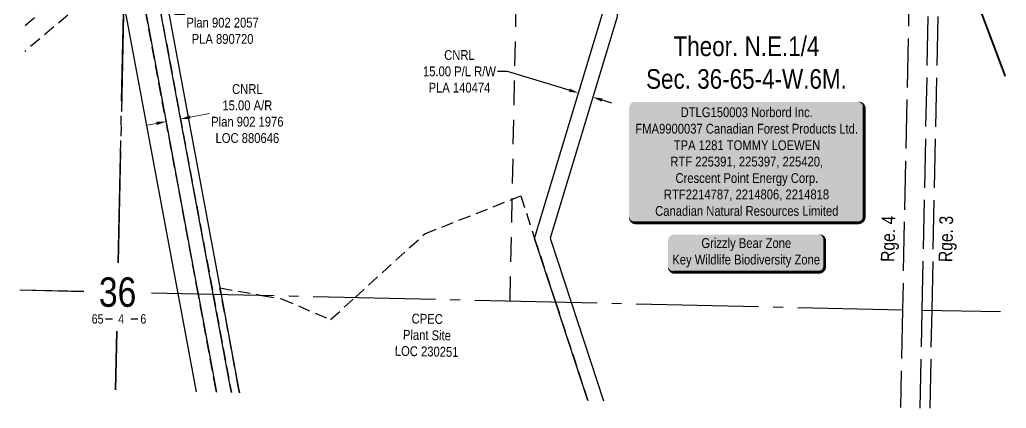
# Model space of a CAD drawing. Extents: x 404921 to 408869, y 6058773 to 6061726.
# Drawn here: x 405356 to 406364, y 6058806 to 6059203 of the extents above; entities that cross this region are included whole.
import ezdxf
from ezdxf.enums import TextEntityAlignment as Align

# ---------------------------------------------------------------- set-up
doc = ezdxf.new("R2010")
doc.units = 0
doc.header["$LTSCALE"] = 5
doc.header["$PDSIZE"] = 0.5
for name, pattern in [('DASHDOT2', [12.7, 6.35, -3.175, 0, -3.175]), ('foc-ACCESSROAD', [3.75, 2.5, -1.25]), ('foc-LSD', [8, 5, -3]), ('foc-QUARTERLINE', [33, 25, -3, 2, -3]), ('foc-UNSURVEYED', [12.5, 10, -2.5])]:
    doc.linetypes.add(name, pattern=pattern)
doc.layers.get('Defpoints').update_dxf_attribs({"color": 9})
for name, color, linetype in [('10', 1, 'Continuous'), ('9', 3, 'Continuous'), ('AS-SURFACE IMPACT', 7, 'Continuous'), ('AS-WILDLIFE', 131, 'DASHDOT2'), ('C-AR', 13, 'foc-ACCESSROAD'), ('C-RW', 13, 'Continuous'), ('C-SYMBOL', 7, 'Continuous'), ('CG-NOTES', 7, 'Continuous'), ('F-AR', 190, 'foc-ACCESSROAD'), ('F-RW', 190, 'Continuous'), ('F-WS', 190, 'foc-ACCESSROAD'), ('L-QSEC', 8, 'foc-QUARTERLINE'), ('L-SECLBL', 7, 'Continuous'), ('L-SECQ', 8, 'foc-QUARTERLINE'), ('L-SECTION-LSD', 7, 'foc-LSD'), ('L-USEC', 7, 'foc-UNSURVEYED')]:
    doc.layers.add(name, color=color, linetype=linetype)
for name, color, linetype, lineweight in [('F-AR-T', 190, 'Continuous', 9), ('F-RW-T', 190, 'Continuous', 9), ('F-WS-T', 190, 'Continuous', 9)]:
    doc.layers.add(name, color=color, linetype=linetype, lineweight=lineweight)
doc.styles.add('175L', font='ARIALN.TTF', dxfattribs={"height": 20})
doc.styles.add('80', font='ARIALN.TTF', dxfattribs={"height": 10})
doc.styles.add('80CG', font='ARIALN.TTF', dxfattribs={"height": 10})
doc.styles.add('80L', font='ARIALN.TTF', dxfattribs={"height": 10})
doc.styles.add('SIMPLEX', font='ARIALN.TTF')
doc.dimstyles.new('Compass 5 000', dxfattribs={"dimscale": 5, "dimtxt": 9, "dimasz": 2, "dimexe": 0.2, "dimexo": 0.0625, "dimgap": 0.5, "dimtad": 0, "dimtih": 1, "dimtoh": 1, "dimzin": 0, "dimdsep": 46, "dimtxsty": '80CG', "dimcen": 0.1, "dimse1": 1, "dimse2": 1, "dimclrd": 256, "dimclrt": 256, "dimaunit": 1, "dimadec": 4, "dimazin": 0, "dimtfac": 0.06, "dimtofl": 0, "dimtmove": 0, "dimatfit": 1, "dimfxl": 0.2, "dimtolj": 1, "dimtzin": 0, "dimlwd": -1, "dimarcsym": 0})

# ---------------------------------------------------------------- blocks, each defined once
blk = doc.blocks.new('L-SECLBL')
at = {"layer": '9', "color": 7}
for p, q in [((-5.1, -27.8), (-12.3, -27.8)), ((20.7, -27.8), (13.5, -27.8))]:
    blk.add_line(p, q, dxfattribs=at)
at = {"layer": '10', "color": 2, "style": 'SIMPLEX'}
blk.add_attdef('SEC', text='', height=30, dxfattribs=at).set_placement((0, 0), align=Align.MIDDLE)
at = {"layer": '10', "color": 5, "style": '80L'}
blk.add_attdef('TWP', text='', height=9.5, dxfattribs=at).set_placement((-14.4, -27.4), align=Align.MIDDLE_RIGHT)
blk.add_attdef('RGE', text='', height=9.5, dxfattribs=at).set_placement((3.6, -27.4), align=Align.MIDDLE_CENTER)
blk.add_attdef('MER', text='', height=9.5, dxfattribs=at).set_placement((23.2, -27.4), align=Align.MIDDLE_LEFT)
blk = doc.blocks.new('*D384')
at = {"layer": 'Defpoints', "color": 0, "transparency": 16777216}
for p in [(405505.6, 6059099.2), (405509.1, 6059080.6), (405523.8, 6059083.3)]:
    blk.add_point(p, dxfattribs=at)
at = {"layer": 'F-AR-T', "transparency": 16777216}
for p, q in [((405530.2, 6059103.8), (405549.9, 6059107.4)), ((405495.8, 6059097.3), (405485.9, 6059095.5))]:
    blk.add_line(p, q, dxfattribs=at)
for points in [[(405495.5, 6059099), (405496.1, 6059095.7), (405505.6, 6059099.2)], [(405529.9, 6059105.4), (405530.5, 6059102.1), (405520.4, 6059101.9)]]:
    blk.add_solid(points, dxfattribs=at)
at = {"layer": 'F-AR-T', "transparency": 16777216, "insert": (405588.6, 6059107.4), "char_height": 10, "attachment_point": 5, "style": '80CG'}
blk.add_mtext('\\A1;CNRL\\P15.00 A/R\\PPlan 902 1976\\PLOC 880646', dxfattribs=at)
blk = doc.blocks.new('*D392')
at = {"layer": 'Defpoints', "color": 0, "transparency": 16777216}
for p in [(405372.3, 6059310.6), (405372.5, 6059303.6), (405512.1, 6059307.1)]:
    blk.add_point(p, dxfattribs=at)
at = {"layer": 'F-RW-T', "transparency": 16777216}
for p, q in [((405511.7, 6059324.1), (405511.4, 6059334.1)), ((405512.4, 6059297.1), (405514.6, 6059208.6)), ((405514.6, 6059208.6), (405524.6, 6059208.6))]:
    blk.add_line(p, q, dxfattribs=at)
for points in [[(405513.3, 6059324.2), (405510, 6059324.1), (405511.9, 6059314.1)], [(405514, 6059297.2), (405510.7, 6059297.1), (405512.1, 6059307.1)]]:
    blk.add_solid(points, dxfattribs=at)
at = {"layer": 'F-RW-T', "transparency": 16777216, "insert": (405563.3, 6059208.6), "char_height": 10, "attachment_point": 5, "style": '80CG', "bg_fill": 3, "box_fill_scale": 1.1, "bg_fill_color": 256, "bg_fill_true_color": 13158600, "bg_fill_transparency": 0}
blk.add_mtext('\\A1;CNRL\\P7.00 P/L R/W\\PPlan 902 2057\\PPLA 890720', dxfattribs=at)
blk = doc.blocks.new('*D393')
at = {"layer": 'C-RW', "transparency": 16777216}
for p, q in [((405854.2, 6059150.5), (405844.2, 6059150.5)), ((405917.3, 6059131.4), (405854.2, 6059150.5)), ((405950.8, 6059121.3), (405960.4, 6059118.4))]:
    blk.add_line(p, q, dxfattribs=at)
for points in [[(405917.8, 6059133), (405916.8, 6059129.8), (405926.9, 6059128.5)], [(405951.3, 6059122.9), (405950.3, 6059119.7), (405941.3, 6059124.2)]]:
    blk.add_solid(points, dxfattribs=at)
at = {"layer": 'Defpoints', "color": 0, "transparency": 16777216}
for p in [(405944.8, 6059187.8), (405959.2, 6059183.5), (405941.3, 6059124.2)]:
    blk.add_point(p, dxfattribs=at)
at = {"layer": 'C-RW', "transparency": 16777216, "insert": (405805.2, 6059150.5), "char_height": 10, "attachment_point": 5, "style": '80CG'}
blk.add_mtext('\\A1;CNRL\\P15.00 P/L R/W\\PPLA 140474', dxfattribs=at)
blk = doc.blocks.new('*U395')
h = blk.add_hatch(color=255)
edge = h.paths.add_edge_path()
edge.add_line((-114, -62.5), (114, -62.5))
edge.add_arc((114, -56.5), 6, 270, 360)
edge.add_line((120, -56.5), (120, 55))
edge.add_arc((114, 55), 6, 0, 90)
edge.add_line((114, 61), (-114, 61))
edge.add_arc((-114, 55), 6, 90, 180)
edge.add_line((-120, 55), (-120, -56.5))
edge.add_arc((-114, -56.5), 6, 180, 270)
at = {"color": 44, "flags": 128}
blk.add_lwpolyline([(-114, -62.5, 3, 3, 0), (114, -62.5, 3, 3, 0.414214), (120, -56.5, 3, 3, 0), (120, 55, 3, 0, 0.414214), (114, 61, 0, 0, 0), (-114, 61, 0, 0, 0.414214), (-120, 55, 0, 0, 0), (-120, -56.5, 0, 3, 0.414214)], format="xyseb", close=True, dxfattribs=at)
at = {"color": 44, "style": '80'}
blk.add_attdef('ENTER_TEXT_001', (-36, -5), '', height=10, dxfattribs=at)
blk = doc.blocks.new('*U394')
h = blk.add_hatch(color=255)
edge = h.paths.add_edge_path()
edge.add_line((-74, -20), (74, -20))
edge.add_arc((74, -14), 6, 270, 360)
edge.add_line((80, -14), (80, 12.5))
edge.add_arc((74, 12.5), 6, 0, 90)
edge.add_line((74, 18.5), (-74, 18.5))
edge.add_arc((-74, 12.5), 6, 90, 180)
edge.add_line((-80, 12.5), (-80, -14))
edge.add_arc((-74, -14), 6, 180, 270)
at = {"color": 131, "flags": 128}
blk.add_lwpolyline([(-74, -20, 3, 3, 0), (74, -20, 3, 3, 0.414214), (80, -14, 3, 3, 0), (80, 12.5, 3, 0, 0.414214), (74, 18.5, 0, 0, 0), (-74, 18.5, 0, 0, 0.414214), (-80, 12.5, 0, 0, 0), (-80, -14, 0, 3, 0.414214)], format="xyseb", close=True, dxfattribs=at)
at = {"color": 131, "style": '80'}
blk.add_attdef('ENTER_TEXT_001', (-36, -5), '', height=10, dxfattribs=at)

msp = doc.modelspace()

# ---------------------------------------------------------------- linework, layer by layer
at = {"layer": 'AS-WILDLIFE', "const_width": 2, "flags": 128}
msp.add_lwpolyline([(406155.755, 6059769.662), (406244.043, 6059461.103), (406362.609, 6059145.462)], dxfattribs=at)
at = {"layer": 'C-AR', "flags": 128}
msp.add_lwpolyline([(405361.78, 6059197.446), (405454.089, 6059274.968), (405463.565, 6059281.979), (405486.08, 6059298.636), (405489.435, 6059302.783), (405492.155, 6059306.616), (405497.213, 6059313.746), (405505.736, 6059325.757), (405509.344, 6059329.045), (405757.924, 6059555.644), (405761.142, 6059551.806), (405770.74, 6059540.265), (405522.955, 6059314.393), (405520.799, 6059312.429), (405517.121, 6059307.245), (405505.379, 6059290.696), (405502.062, 6059286.595), (405500.024, 6059284.076), (405482.421, 6059271.054), (405466.396, 6059259.197), (405463.031, 6059256.371), (405361.225, 6059170.87)], dxfattribs=at)
at = {"layer": 'C-RW', "flags": 128}
msp.add_lwpolyline([(405936.384, 6058814.325), (405903.298, 6058915.075), (405881.992, 6058979.963), (405951.028, 6059208.38), (405948.866, 6059286.229), (405952.155, 6059436.068), (405946.09, 6059539.215), (405954.582, 6059546.344), (405960.405, 6059551.248), (405967.131, 6059435.229), (405963.872, 6059286.295), (405966.098, 6059206.395), (405897.714, 6058980.133), (405919.2, 6058914.718), (405952.296, 6058813.968)], dxfattribs=at)
at = {"layer": 'F-AR'}
msp.add_lwpolyline([(405557.09, 6058822.842), (405556.446, 6058826.207), (405538.368, 6058923.28), (405484.173, 6059214.286), (405481.138, 6059265.522), (405482.421, 6059271.054), (405500.024, 6059284.076), (405502.062, 6059286.595), (405499.581, 6059278.773), (405496.234, 6059264.186), (405499.086, 6059216.105), (405553.684, 6058922.935), (405571.178, 6058829.004), (405572.423, 6058822.498)], dxfattribs=at)
at = {"layer": 'F-RW'}
for points in [[(405572.423, 6058822.498), (405571.178, 6058829.004), (405553.684, 6058922.935), (405499.086, 6059216.105), (405496.234, 6059264.186), (405518.174, 6059307.272), (405518.619, 6059308.146), (405520.799, 6059312.429), (405522.955, 6059314.393), (405770.719, 6059540.245), (405784.373, 6059552.689), (405759.866, 6059581.915), (405756.654, 6059585.745), (405737.38, 6059608.731), (405647.341, 6059716.115), (405643.965, 6059720.142), (405639.46, 6059725.509), (405637.696, 6059727.619), (405628.058, 6059739.114), (405613.681, 6059756.26), (405539.043, 6059845.268), (405536.775, 6059847.973)], [(405547.416, 6059847.734), (405624.315, 6059756.02), (405634.186, 6059744.25), (405643.826, 6059732.755), (405650.1, 6059725.269), (405653.473, 6059721.248), (405740.214, 6059617.802), (405748.662, 6059607.727), (405762.784, 6059590.885), (405765.996, 6059587.056), (405795.435, 6059551.946), (405775.927, 6059534.172), (405527.266, 6059307.5), (405504.348, 6059262.492), (405507.042, 6059217.078), (405561.855, 6058922.751), (405579.038, 6058830.487), (405580.602, 6058822.314)], [(405536.646, 6058823.301), (405517.94, 6058923.74), (405464.284, 6059211.855)], [(405484.173, 6059214.286), (405536.765, 6058931.886), (405538.368, 6058923.28), (405550.892, 6058856.031), (405556.446, 6058826.207), (405557.09, 6058822.842)]]:
    msp.add_lwpolyline(points, dxfattribs=at)
at = {"layer": 'F-WS'}
msp.add_lwpolyline([(405580.602, 6058822.314), (405579.039, 6058830.487), (405561.855, 6058922.751), (405560.611, 6058929.437), (405603.496, 6058921.813), (405623.454, 6058918.272), (405673.649, 6058896.968), (405698.557, 6058919.674), (405769.836, 6058984.679), (405867.732, 6059023.388), (405881.992, 6058979.963), (405903.298, 6058915.075), (405936.384, 6058814.325)], dxfattribs=at)
at = {"layer": 'L-QSEC'}
for p, q in [((405356.187, 6058927.369), (405421.596, 6058925.9)), ((405455.284, 6058885.145), (405454.032, 6058825.157))]:
    msp.add_line(p, q, dxfattribs=at)
at = {"layer": 'L-SECQ'}
for p, q in [((405472.903, 6059729.267), (405456.742, 6058955.129)), ((405456.744, 6058955.129), (405472.902, 6059729.268)), ((405356.143, 6058927.38), (405421.598, 6058925.91)), ((405490.863, 6058924.355), (406257.654, 6058907.135)), ((405490.864, 6058924.345), (406257.657, 6058907.126)), ((406277.752, 6058906.748), (406357.635, 6058905.171)), ((406277.759, 6058906.738), (406357.635, 6058905.162)), ((405454.031, 6058825.157), (405455.283, 6058885.145))]:
    msp.add_line(p, q, dxfattribs=at)
at = {"layer": 'L-SECTION-LSD'}
msp.add_line((405856.884, 6058916.126), (405873.6, 6059720.251), dxfattribs=at)
at = {"layer": 'L-USEC'}
for p, q in [((406265.976, 6059309.186), (406257.654, 6058907.135)), ((406277.752, 6058906.748), (406286.075, 6059308.799)), ((406287.81, 6058906.54), (406296.133, 6059308.591)), ((406257.654, 6058907.135), (406255.585, 6058807.157)), ((406275.682, 6058806.706), (406277.752, 6058906.748)), ((406285.739, 6058806.48), (406287.81, 6058906.54))]:
    msp.add_line(p, q, dxfattribs=at)

# ---------------------------------------------------------------- block references
at = {"layer": 'AS-SURFACE IMPACT'}
ref = msp.add_blockref('*U395', (406098.499, 6059058.422), dxfattribs=at)
ref.add_attrib('ENTER_TEXT_001', 'DTLG150003 Norbord Inc.', (406031.061, 6059103.814), dxfattribs={"layer": '0', "color": 44, "height": 10, "style": '80'})
ref.add_attrib('ENTER_TEXT_002', 'FMA9900037 Canadian Forest Products Ltd.', (405984.833, 6059086.97), dxfattribs={"layer": '0', "color": 44, "height": 10, "style": '80'})
ref.add_attrib('ENTER_TEXT_003', 'TPA 1281 TOMMY LOEWEN', (406024.032, 6059070.126), dxfattribs={"layer": '0', "color": 44, "height": 10, "style": '80'})
ref.add_attrib('ENTER_TEXT_004', 'RTF 225391, 225397, 225420,', (406020.532, 6059053.419), dxfattribs={"layer": '0', "color": 44, "height": 10, "style": '80'})
ref.add_attrib('ENTER_TEXT_005', 'Crescent Point Energy Corp.', (406025.812, 6059036.575), dxfattribs={"layer": '0', "color": 44, "height": 10, "style": '80'})
ref.add_attrib('ENTER_TEXT_006', 'RTF2214787, 2214806, 2214818', (406013.919, 6059019.867), dxfattribs={"layer": '0', "color": 44, "height": 10, "style": '80'})
ref.add_attrib('ENTER_TEXT_007', 'Canadian Natural Resources Limited', (406005.044, 6059003.023), dxfattribs={"layer": '0', "color": 44, "height": 10, "style": '80'})
at = {"layer": 'CG-NOTES'}
ref = msp.add_blockref('*U394', (406098.183, 6058965.377), dxfattribs=at)
ref.add_attrib('ENTER_TEXT_001', 'Grizzly Bear Zone', (406052.272, 6058970.177), dxfattribs={"layer": '0', "color": 131, "height": 10, "style": '80'})
ref.add_attrib('ENTER_TEXT_002', 'Key Wildlife Biodiversity Zone', (406022.559, 6058953.339), dxfattribs={"layer": '0', "color": 131, "height": 10, "style": '80'})
at = {"layer": 'L-SECLBL'}
msp.add_blockref('L-SECLBL', (405456.118, 6058925.135), dxfattribs=at).add_auto_attribs({'SEC': '36', 'TWP': '65', 'RGE': '4', 'MER': '6'})

# ---------------------------------------------------------------- texts
at = {"layer": 'C-SYMBOL', "color": 3, "insert": (406098.278, 6059186.147), "char_height": 20, "width": 203.24229, "attachment_point": 2, "style": '175L'}
msp.add_mtext('Theor. N.E.1/4 \\PSec. 36-65-4-W.6M.', dxfattribs=at)
at = {"layer": 'C-SYMBOL', "color": 3, "char_height": 13.993, "attachment_point": 1, "rotation": 88.875835, "style": '80L'}
for s, width, insert in [('Rge. 4', 73.72374, (406235.427, 6058956.085)), ('Rge. 3', 63.83381, (406294.448, 6058955.869))]:
    msp.add_mtext_dynamic_manual_height_columns(s, width=width, gutter_width=47.48, heights=[0], dxfattribs=dict(at, insert=insert))
at = {"layer": 'F-WS-T', "insert": (405771.991, 6058881.106), "char_height": 10, "width": 100.34313, "attachment_point": 5, "rotation": 358.976289, "style": '80CG'}
msp.add_mtext('\\A1;CPEC\\PPlant Site\\PLOC 230251', dxfattribs=at)

# ---------------------------------------------------------------- dimensions: what is measured, and where the dimension line sits
at = {"layer": 'C-RW'}
dim = msp.add_linear_dim(base=(405941.252, 6059124.189), p1=(405944.808, 6059187.801), p2=(405959.166, 6059183.461), angle=343.183593, text='CNRL\\P15.00 P/L R/W\\PPLA 140474', dimstyle='Compass 5 000', dxfattribs=at)
dim.commit()
dim.dimension.update_dxf_attribs({"geometry": '*D393', "text_midpoint": (405805.159, 6059150.485), "dimtype": 161})
at = {"layer": 'F-AR-T'}
dim = msp.add_linear_dim(base=(405505.61, 6059099.18), p1=(405523.814, 6059083.326), p2=(405509.074, 6059080.581), angle=190.54946, text='CNRL\\P15.00 A/R\\PPlan 902 1976\\PLOC 880646', dimstyle='Compass 5 000', dxfattribs=at)
dim.commit()
dim.dimension.update_dxf_attribs({"geometry": '*D384', "text_midpoint": (405588.622, 6059107.426), "dimtype": 161})

# ---------------------------------------------------------------- next in the draw order: dimensions: what is measured, and where the dimension line sits
at = {"layer": 'F-RW-T'}
dim = msp.add_linear_dim(base=(405512.109, 6059307.121), p1=(405372.275, 6059310.592), p2=(405372.451, 6059303.597), angle=271.445485, text='CNRL\\P7.00 P/L R/W\\PPlan 902 2057\\PPLA 890720', dimstyle='Compass 5 000', override={"dimtfill": 1}, dxfattribs=at)
dim.commit()
dim.dimension.update_dxf_attribs({"geometry": '*D392', "text_midpoint": (405563.331, 6059208.57), "dimtype": 161})

doc.saveas('drawing.dxf')
